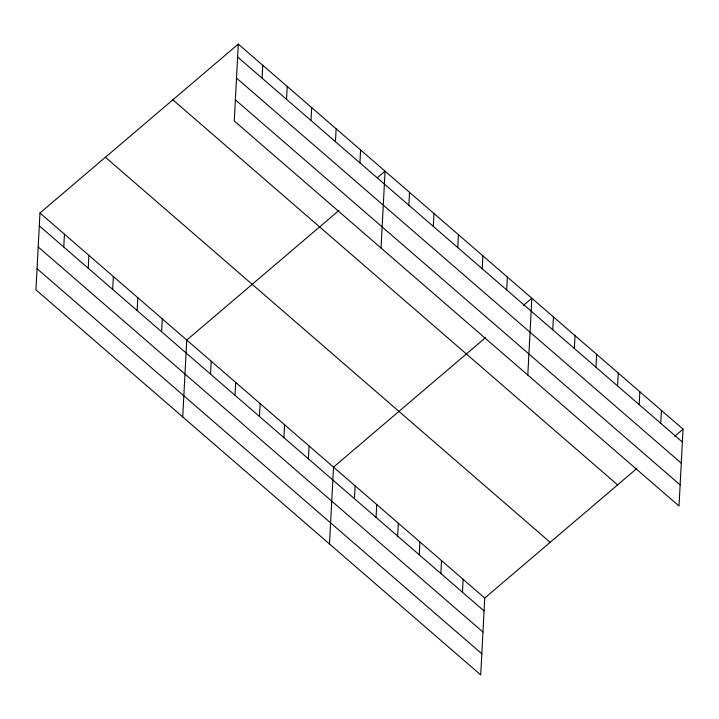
<?xml version="1.0" encoding="UTF-8"?>
<svg xmlns="http://www.w3.org/2000/svg" width="719" height="719" viewBox="0 0 719 719"><rect width="100%" height="100%" fill="white"/><g stroke="black" fill="none" stroke-linecap="round" stroke-linejoin="round"><path stroke-width="1.08" d="M238.286 44.093L234.259 120.954L679.024 506.005L683.05 429.153L238.286 44.093L39.976 212.995L35.95 289.847L480.714 674.907L484.741 598.046L636.908 468.455M63.766 247.048L64.44 234.169M88.23 268.232L88.904 255.353M112.685 289.406L113.359 276.527M137.149 310.581L137.823 297.702M161.613 331.765L162.287 318.885M182.725 416.921L186.751 340.06L338.919 210.469M210.532 374.123L211.215 361.235M234.996 395.297L235.67 382.418M262.076 78.155L262.75 65.276M259.46 416.472L260.134 403.593M286.539 99.33L287.214 86.451M283.924 437.655L284.598 424.776M311.003 120.513L311.678 107.634M308.379 458.83L309.062 445.951M335.458 141.688L336.132 128.809M329.491 543.986L333.517 467.125L485.685 337.535M359.922 162.871L360.596 149.983M354.449 498.707L355.123 485.828M381.034 248.019L385.06 171.167L377.511 177.593M376.046 517.41L376.729 504.531M408.85 205.221L409.524 192.341M397.652 536.113L398.326 523.234M433.305 226.404L433.988 213.525M419.258 554.816L419.932 541.937M457.769 247.579L458.443 234.7M440.855 573.519L441.529 560.64M462.461 592.222L463.135 579.343M482.233 268.753L482.907 255.874M506.697 289.937L507.371 277.058M527.8 375.093L531.835 298.232L523.441 305.377M552.758 329.814L553.432 316.935M574.364 348.517L575.038 335.638M595.961 367.22L596.635 354.341M617.567 385.923L618.241 373.044M639.173 404.626L639.847 391.747M660.77 423.329L661.444 410.45M674.656 436.298L683.05 429.153M237.612 56.981L682.376 442.032M236.506 78.092L681.27 463.144M235.365 99.842L680.129 484.894M172.848 99.833L617.603 484.885M105.423 157.254L550.179 542.315M39.976 212.995L484.741 598.046M39.302 225.874L484.067 610.925M38.197 246.985L482.961 632.037M37.055 268.735L481.82 653.787"/></g></svg>
